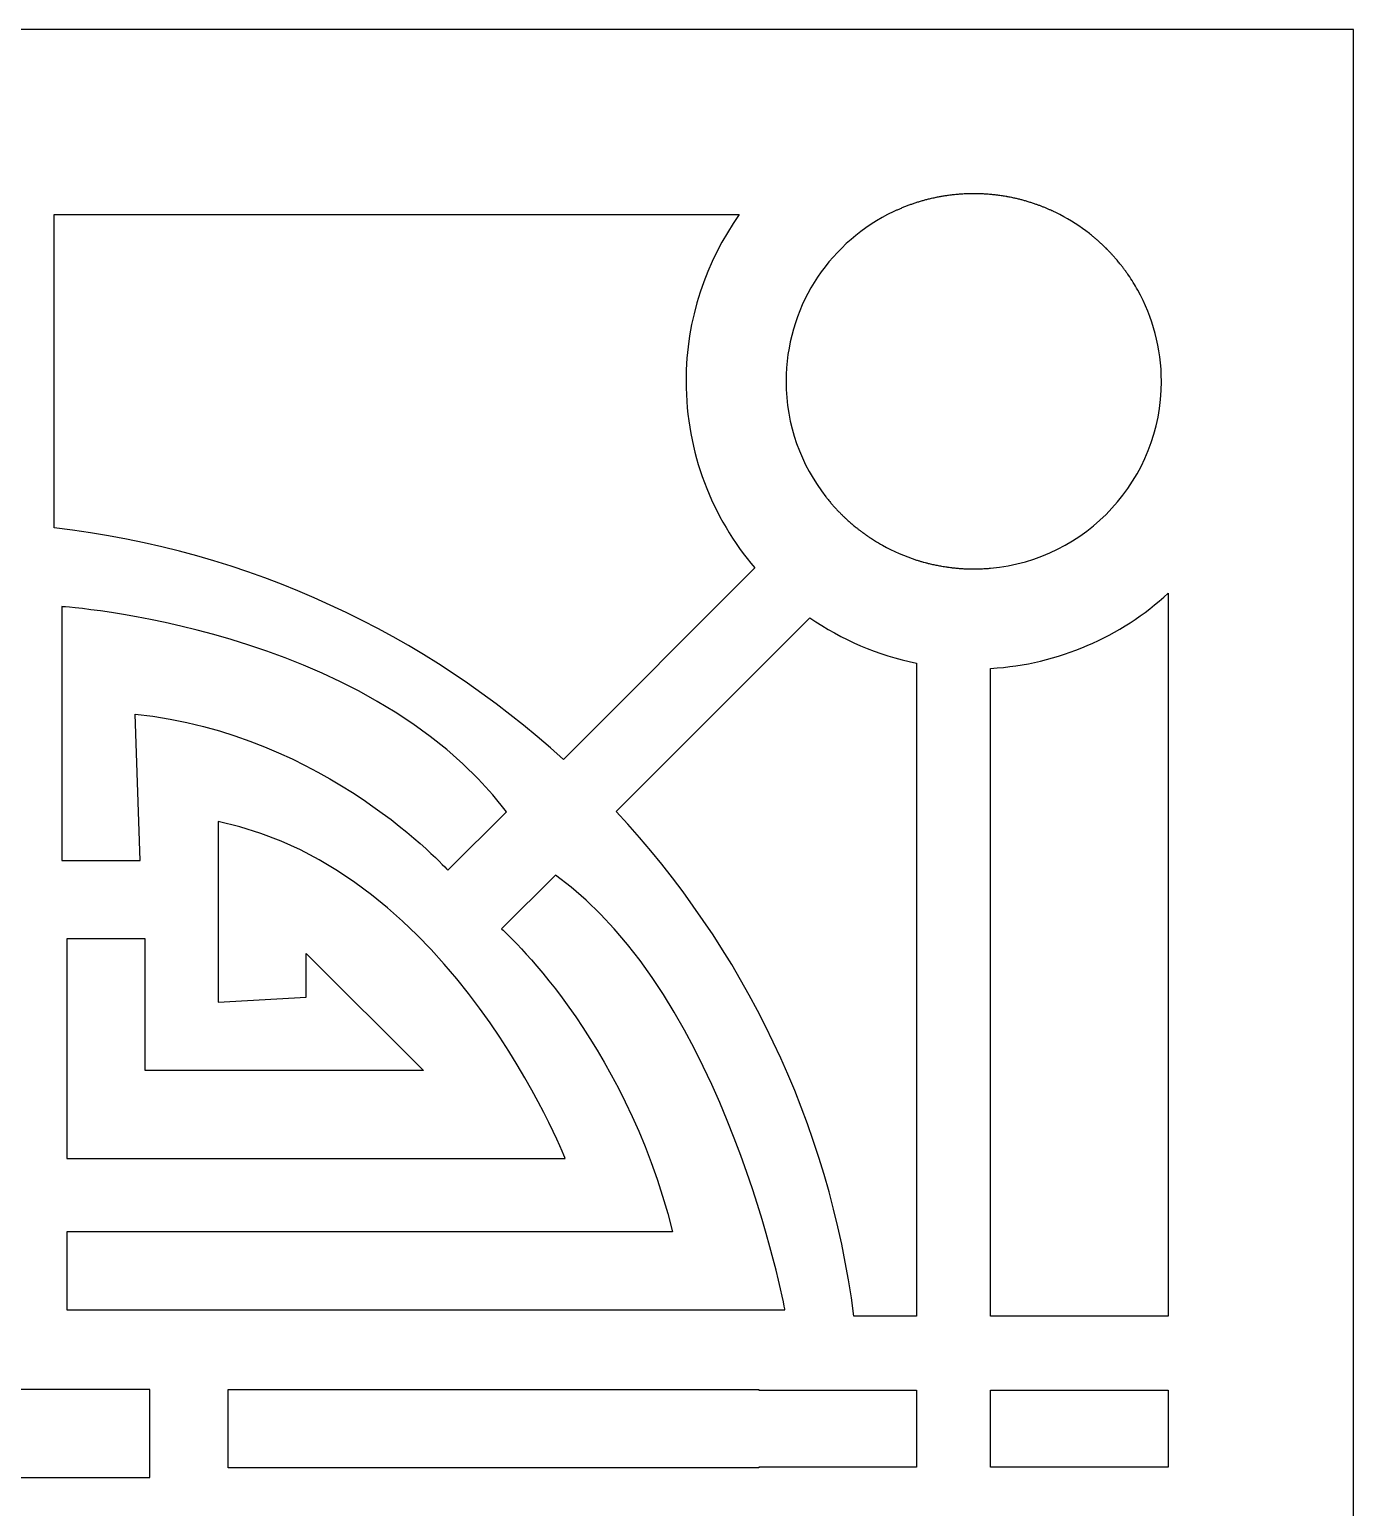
# Model space of a CAD drawing. Header units: centimetres. Extents: x 11.2 to 19.2, y -9 to 9.
# Drawn here: x 17.057 to 19.214, y 6.592 to 9.001 of the extents above; entities that cross this region are included whole.
import ezdxf

# ---------------------------------------------------------------- set-up
doc = ezdxf.new("R2010")
doc.units = ezdxf.units.CM
doc.header["$MEASUREMENT"] = 0
doc.layers.add('layer 1', color=7, linetype='Continuous')

msp = doc.modelspace()

# ---------------------------------------------------------------- linework, layer by layer
at = {"layer": 'layer 1', "color": 250}
for points, knots in [([(11.16922, 9.00077), (11.16922, 9.00077), (19.21435, 9.00077), (19.21435, 9.00077), (19.21435, 9.00077), (19.21435, 9.00077), (19.21435, -9.00021), (19.21435, -9.00021), (19.21435, -9.00021), (19.21435, -9.00021), (11.16922, -9.00021), (11.16922, -9.00021), (11.16922, -9.00021), (11.16922, -9.00021), (11.16922, 9.00077), (11.16922, 9.00077)], [0, 0, 0, 0, 0.2, 0.2, 0.2, 0.2, 0.4, 0.4, 0.4, 0.4, 0.6, 0.6, 0.6, 0.6, 1, 1, 1, 1]), ([(18.59573, 8.73314), (18.59831, 8.73314), (18.60089, 8.7331), (18.60346, 8.73304), (18.60346, 8.73304), (18.60346, 8.73304), (18.60383, 8.73303), (18.60383, 8.73303), (18.60383, 8.73303), (18.60632, 8.73297), (18.6088, 8.73287), (18.61127, 8.73275), (18.61127, 8.73275), (18.61127, 8.73275), (18.61161, 8.73273), (18.61161, 8.73273), (18.61161, 8.73273), (18.61415, 8.7326), (18.61669, 8.73244), (18.61922, 8.73225), (18.61922, 8.73225), (18.61922, 8.73225), (18.61925, 8.73225), (18.61925, 8.73225), (18.61925, 8.73225), (18.61925, 8.73225), (18.61929, 8.73224), (18.61929, 8.73224), (18.61929, 8.73224), (18.62182, 8.73205), (18.62433, 8.73183), (18.62684, 8.73157), (18.62684, 8.73157), (18.62684, 8.73157), (18.62719, 8.73154), (18.62719, 8.73154), (18.62719, 8.73154), (18.62956, 8.73129), (18.63193, 8.73102), (18.63428, 8.73073), (18.63428, 8.73073), (18.63428, 8.73073), (18.63495, 8.73064), (18.63495, 8.73064), (18.63495, 8.73064), (18.6373, 8.73034), (18.63965, 8.73001), (18.64198, 8.72966), (18.64198, 8.72966), (18.64198, 8.72966), (18.64261, 8.72956), (18.64261, 8.72956), (18.64261, 8.72956), (18.64493, 8.72921), (18.64724, 8.72882), (18.64954, 8.72842), (18.64954, 8.72842), (18.64954, 8.72842), (18.65026, 8.72828), (18.65026, 8.72828), (18.65026, 8.72828), (18.65252, 8.72788), (18.65477, 8.72745), (18.657, 8.72699), (18.657, 8.72699), (18.657, 8.72699), (18.6576, 8.72687), (18.6576, 8.72687), (18.6576, 8.72687), (18.65983, 8.72641), (18.66205, 8.72593), (18.66426, 8.72542), (18.66426, 8.72542), (18.66426, 8.72542), (18.66534, 8.72517), (18.66534, 8.72517), (18.66534, 8.72517), (18.66743, 8.72468), (18.66951, 8.72418), (18.67158, 8.72365), (18.67158, 8.72365), (18.67158, 8.72365), (18.6728, 8.72333), (18.6728, 8.72333), (18.6728, 8.72333), (18.67477, 8.72282), (18.67673, 8.72229), (18.67868, 8.72174), (18.67868, 8.72174), (18.67868, 8.72174), (18.68, 8.72137), (18.68, 8.72137), (18.68, 8.72137), (18.68195, 8.72081), (18.68389, 8.72023), (18.68582, 8.71964), (18.68582, 8.71964), (18.68582, 8.71964), (18.6875, 8.71911), (18.6875, 8.71911), (18.6875, 8.71911), (18.68935, 8.71853), (18.6912, 8.71793), (18.69303, 8.71732), (18.69303, 8.71732), (18.69303, 8.71732), (18.69468, 8.71676), (18.69468, 8.71676), (18.69468, 8.71676), (18.69641, 8.71617), (18.69812, 8.71556), (18.69983, 8.71494), (18.69983, 8.71494), (18.69983, 8.71494), (18.7019, 8.71419), (18.7019, 8.71419), (18.7019, 8.71419), (18.70354, 8.71358), (18.70518, 8.71295), (18.70681, 8.71232), (18.70681, 8.71232), (18.70681, 8.71232), (18.70889, 8.7115), (18.70889, 8.7115), (18.70889, 8.7115), (18.71055, 8.71083), (18.71221, 8.71016), (18.71386, 8.70946), (18.71386, 8.70946), (18.71386, 8.70946), (18.7157, 8.70869), (18.7157, 8.70869), (18.7157, 8.70869), (18.71727, 8.70802), (18.71882, 8.70734), (18.72037, 8.70664), (18.72037, 8.70664), (18.72119, 8.70628), (18.722, 8.70591), (18.7228, 8.70554), (18.7228, 8.70554), (18.72419, 8.70491), (18.72558, 8.70426), (18.72696, 8.7036), (18.72696, 8.7036), (18.72783, 8.70319), (18.72869, 8.70277), (18.72955, 8.70235), (18.72955, 8.70235), (18.73095, 8.70167), (18.73234, 8.70098), (18.73372, 8.70028), (18.73372, 8.70028), (18.7345, 8.69989), (18.73528, 8.69949), (18.73606, 8.69908), (18.73606, 8.69908), (18.75311, 8.69026), (18.76923, 8.67988), (18.78422, 8.66813), (18.78422, 8.66813), (18.78422, 8.66813), (18.78497, 8.66754), (18.78497, 8.66754), (18.78497, 8.66754), (18.78661, 8.66624), (18.78825, 8.66493), (18.78987, 8.66359), (18.78987, 8.66359), (18.78987, 8.66359), (18.7906, 8.66299), (18.7906, 8.66299), (18.7906, 8.66299), (18.79222, 8.66165), (18.79382, 8.6603), (18.7954, 8.65893), (18.7954, 8.65893), (18.7954, 8.65893), (18.79621, 8.65823), (18.79621, 8.65823), (18.79621, 8.65823), (18.79776, 8.65688), (18.79929, 8.65552), (18.80081, 8.65414), (18.80081, 8.65414), (18.80081, 8.65414), (18.80176, 8.65329), (18.80176, 8.65329), (18.80176, 8.65329), (18.80323, 8.65195), (18.80468, 8.65059), (18.80612, 8.64922), (18.80612, 8.64922), (18.80612, 8.64922), (18.80718, 8.64822), (18.80718, 8.64822), (18.80718, 8.64822), (18.80857, 8.64689), (18.80994, 8.64555), (18.8113, 8.64419), (18.8113, 8.64419), (18.8113, 8.64419), (18.81257, 8.64292), (18.81257, 8.64292), (18.81257, 8.64292), (18.81382, 8.64167), (18.81506, 8.6404), (18.81629, 8.63912), (18.81629, 8.63912), (18.81679, 8.63859), (18.8173, 8.63806), (18.8178, 8.63753), (18.8178, 8.63753), (18.81891, 8.63636), (18.82001, 8.63517), (18.82111, 8.63398), (18.82111, 8.63398), (18.82174, 8.63329), (18.82236, 8.63261), (18.82299, 8.63191), (18.82299, 8.63191), (18.82395, 8.63084), (18.82491, 8.62976), (18.82586, 8.62867), (18.82586, 8.62867), (18.82658, 8.62786), (18.82729, 8.62704), (18.82799, 8.62622), (18.82799, 8.62622), (18.82886, 8.6252), (18.82973, 8.62417), (18.83059, 8.62314), (18.83059, 8.62314), (18.83135, 8.62223), (18.83211, 8.62131), (18.83286, 8.62038), (18.83286, 8.62038), (18.83353, 8.61956), (18.8342, 8.61873), (18.83486, 8.6179), (18.83486, 8.6179), (18.83578, 8.61675), (18.8367, 8.61558), (18.83761, 8.61441), (18.83761, 8.61441), (18.83812, 8.61375), (18.83863, 8.61308), (18.83914, 8.61241), (18.83914, 8.61241), (18.84019, 8.61103), (18.84123, 8.60965), (18.84225, 8.60825), (18.84225, 8.60825), (18.84225, 8.60825), (18.84226, 8.60824), (18.84226, 8.60824), (18.84226, 8.60824), (18.84226, 8.60824), (18.84338, 8.6067), (18.84338, 8.6067), (18.84338, 8.6067), (18.84338, 8.6067), (18.84338, 8.6067), (18.84338, 8.6067), (18.84338, 8.6067), (18.84449, 8.60517), (18.84559, 8.60363), (18.84668, 8.60207), (18.84668, 8.60207), (18.84668, 8.60207), (18.8467, 8.60204), (18.8467, 8.60204), (18.8467, 8.60204), (18.8467, 8.60204), (18.84778, 8.60048), (18.84778, 8.60048), (18.84778, 8.60048), (18.85319, 8.59262), (18.85823, 8.5845), (18.8629, 8.57615), (18.8629, 8.57615), (18.88749, 8.5321), (18.90152, 8.48136), (18.90152, 8.42735), (18.90152, 8.42735), (18.90152, 8.26773), (18.77915, 8.13667), (18.62314, 8.1228), (18.62314, 8.1228), (18.62094, 8.1226), (18.61874, 8.12243), (18.61653, 8.12228), (18.61653, 8.12228), (18.61653, 8.12228), (18.61642, 8.12227), (18.61642, 8.12227), (18.61642, 8.12227), (18.61642, 8.12227), (18.61599, 8.12224), (18.61599, 8.12224), (18.61599, 8.12224), (18.61599, 8.12224), (18.61428, 8.12214), (18.61428, 8.12214), (18.61428, 8.12214), (18.61428, 8.12214), (18.61385, 8.12211), (18.61385, 8.12211), (18.61385, 8.12211), (18.61385, 8.12211), (18.61376, 8.1221), (18.61376, 8.1221), (18.61376, 8.1221), (18.61252, 8.12203), (18.61127, 8.12196), (18.61002, 8.1219), (18.61002, 8.1219), (18.60812, 8.12181), (18.60621, 8.12174), (18.6043, 8.12169), (18.6043, 8.12169), (18.6043, 8.12169), (18.60305, 8.12165), (18.60305, 8.12165), (18.60305, 8.12165), (18.60062, 8.12159), (18.59818, 8.12156), (18.59573, 8.12156), (18.59573, 8.12156), (18.59316, 8.12156), (18.5906, 8.12159), (18.58805, 8.12166), (18.58805, 8.12166), (18.58805, 8.12166), (18.58758, 8.12167), (18.58758, 8.12167), (18.58758, 8.12167), (18.58516, 8.12173), (18.58274, 8.12182), (18.58033, 8.12194), (18.58033, 8.12194), (18.58033, 8.12194), (18.57957, 8.12198), (18.57957, 8.12198), (18.57957, 8.12198), (18.57725, 8.12211), (18.57493, 8.12225), (18.57263, 8.12243), (18.57263, 8.12243), (18.57263, 8.12243), (18.57186, 8.12248), (18.57186, 8.12248), (18.57186, 8.12248), (18.56961, 8.12266), (18.56736, 8.12286), (18.56511, 8.12308), (18.56511, 8.12308), (18.56511, 8.12308), (18.56373, 8.12322), (18.56373, 8.12322), (18.56373, 8.12322), (18.56171, 8.12343), (18.55971, 8.12366), (18.55771, 8.12391), (18.55771, 8.12391), (18.55771, 8.12391), (18.55577, 8.12416), (18.55577, 8.12416), (18.55577, 8.12416), (18.55394, 8.1244), (18.55212, 8.12465), (18.5503, 8.12493), (18.5503, 8.12493), (18.5503, 8.12493), (18.54815, 8.12525), (18.54815, 8.12525), (18.54815, 8.12525), (18.54648, 8.12552), (18.54482, 8.12579), (18.54316, 8.12608), (18.54316, 8.12608), (18.54207, 8.12627), (18.54098, 8.12646), (18.5399, 8.12667), (18.5399, 8.12667), (18.53855, 8.12691), (18.5372, 8.12717), (18.53586, 8.12744), (18.53586, 8.12744), (18.53464, 8.12768), (18.53342, 8.12793), (18.53221, 8.12819), (18.53221, 8.12819), (18.53106, 8.12843), (18.52991, 8.12868), (18.52876, 8.12894), (18.52876, 8.12894), (18.52741, 8.12924), (18.52606, 8.12955), (18.52472, 8.12987), (18.52472, 8.12987), (18.52369, 8.13012), (18.52267, 8.13037), (18.52164, 8.13062), (18.52164, 8.13062), (18.52003, 8.13102), (18.51842, 8.13144), (18.51681, 8.13187), (18.51681, 8.13187), (18.51681, 8.13187), (18.51455, 8.13248), (18.51455, 8.13248), (18.51455, 8.13248), (18.51287, 8.13294), (18.5112, 8.13342), (18.50954, 8.1339), (18.50954, 8.1339), (18.50882, 8.13411), (18.50811, 8.13433), (18.50739, 8.13454), (18.50739, 8.13454), (18.50578, 8.13503), (18.50416, 8.13553), (18.50256, 8.13604), (18.50256, 8.13604), (18.48309, 8.14226), (18.46448, 8.15038), (18.44693, 8.16018), (18.44693, 8.16018), (18.44248, 8.16267), (18.43809, 8.16526), (18.43377, 8.16796), (18.43377, 8.16796), (18.43377, 8.16796), (18.43377, 8.16797), (18.43377, 8.16797), (18.43377, 8.16797), (18.43168, 8.16927), (18.42961, 8.1706), (18.42757, 8.17195), (18.42757, 8.17195), (18.42757, 8.17195), (18.42729, 8.17213), (18.42729, 8.17213), (18.42729, 8.17213), (18.42572, 8.17317), (18.42415, 8.17423), (18.4226, 8.1753), (18.4226, 8.1753), (18.4226, 8.1753), (18.42104, 8.17638), (18.42104, 8.17638), (18.42104, 8.17638), (18.42104, 8.17638), (18.42101, 8.1764), (18.42101, 8.1764), (18.42101, 8.1764), (18.41945, 8.17749), (18.41791, 8.17859), (18.41638, 8.1797), (18.41638, 8.1797), (18.41638, 8.1797), (18.41484, 8.18082), (18.41484, 8.18082), (18.41484, 8.18082), (18.41341, 8.18187), (18.41198, 8.18294), (18.41057, 8.18401), (18.41057, 8.18401), (18.40996, 8.18448), (18.40934, 8.18495), (18.40873, 8.18542), (18.40873, 8.18542), (18.4075, 8.18638), (18.40628, 8.18734), (18.40506, 8.18831), (18.40506, 8.18831), (18.40429, 8.18893), (18.40352, 8.18954), (18.40276, 8.19017), (18.40276, 8.19017), (18.40179, 8.19095), (18.40083, 8.19174), (18.39988, 8.19254), (18.39988, 8.19254), (18.39889, 8.19337), (18.3979, 8.1942), (18.39692, 8.19504), (18.39692, 8.19504), (18.39606, 8.19578), (18.3952, 8.19652), (18.39435, 8.19727), (18.39435, 8.19727), (18.3933, 8.19819), (18.39225, 8.19911), (18.39122, 8.20005), (18.39122, 8.20005), (18.39046, 8.20073), (18.38971, 8.20141), (18.38896, 8.2021), (18.38896, 8.2021), (18.38785, 8.20312), (18.38674, 8.20415), (18.38564, 8.20519), (18.38564, 8.20519), (18.38503, 8.20577), (18.38443, 8.20635), (18.38382, 8.20693), (18.38382, 8.20693), (18.38263, 8.20807), (18.38145, 8.20922), (18.38028, 8.21038), (18.38028, 8.21038), (18.38028, 8.21038), (18.37876, 8.2119), (18.37876, 8.2119), (18.37876, 8.2119), (18.3775, 8.21318), (18.37624, 8.21446), (18.375, 8.21576), (18.375, 8.21576), (18.375, 8.21576), (18.37377, 8.21705), (18.37377, 8.21705), (18.37377, 8.21705), (18.37248, 8.21841), (18.3712, 8.21978), (18.36993, 8.22117), (18.36993, 8.22117), (18.36993, 8.22117), (18.36884, 8.22237), (18.36884, 8.22237), (18.36884, 8.22237), (18.36754, 8.22382), (18.36624, 8.22527), (18.36496, 8.22675), (18.36496, 8.22675), (18.36496, 8.22675), (18.36405, 8.22779), (18.36405, 8.22779), (18.36405, 8.22779), (18.36274, 8.22931), (18.36145, 8.23085), (18.36017, 8.23239), (18.36017, 8.23239), (18.36017, 8.23239), (18.35944, 8.23327), (18.35944, 8.23327), (18.35944, 8.23327), (18.35812, 8.23487), (18.35683, 8.23649), (18.35554, 8.23811), (18.35554, 8.23811), (18.35554, 8.23811), (18.35495, 8.23886), (18.35495, 8.23886), (18.35495, 8.23886), (18.31422, 8.2908), (18.28994, 8.35624), (18.28994, 8.42735), (18.28994, 8.42735), (18.28994, 8.54561), (18.35711, 8.64821), (18.45538, 8.69907), (18.45538, 8.69907), (18.4561, 8.69945), (18.45683, 8.69983), (18.45756, 8.7002), (18.45756, 8.7002), (18.45906, 8.70096), (18.46056, 8.7017), (18.46207, 8.70244), (18.46207, 8.70244), (18.46281, 8.7028), (18.46356, 8.70316), (18.4643, 8.70351), (18.4643, 8.70351), (18.46582, 8.70424), (18.46735, 8.70495), (18.46889, 8.70565), (18.46889, 8.70565), (18.46957, 8.70597), (18.47026, 8.70628), (18.47095, 8.70658), (18.47095, 8.70658), (18.47263, 8.70734), (18.47431, 8.70807), (18.47601, 8.7088), (18.47601, 8.7088), (18.47601, 8.7088), (18.47732, 8.70935), (18.47732, 8.70935), (18.47732, 8.70935), (18.47914, 8.71012), (18.48096, 8.71086), (18.48279, 8.71159), (18.48279, 8.71159), (18.48279, 8.71159), (18.48444, 8.71224), (18.48444, 8.71224), (18.48444, 8.71224), (18.4862, 8.71293), (18.48797, 8.7136), (18.48975, 8.71426), (18.48975, 8.71426), (18.48975, 8.71426), (18.49151, 8.7149), (18.49151, 8.7149), (18.49151, 8.7149), (18.49327, 8.71554), (18.49504, 8.71617), (18.49681, 8.71677), (18.49681, 8.71677), (18.49681, 8.71677), (18.49835, 8.71729), (18.49835, 8.71729), (18.49835, 8.71729), (18.50024, 8.71793), (18.50215, 8.71855), (18.50406, 8.71915), (18.50406, 8.71915), (18.50406, 8.71915), (18.50552, 8.7196), (18.50552, 8.7196), (18.50552, 8.7196), (18.50751, 8.72022), (18.5095, 8.72081), (18.51151, 8.72138), (18.51151, 8.72138), (18.51151, 8.72138), (18.51273, 8.72173), (18.51273, 8.72173), (18.51273, 8.72173), (18.51471, 8.72229), (18.5167, 8.72282), (18.5187, 8.72334), (18.5187, 8.72334), (18.5187, 8.72334), (18.51984, 8.72364), (18.51984, 8.72364), (18.51984, 8.72364), (18.52193, 8.72417), (18.52404, 8.72469), (18.52615, 8.72518), (18.52615, 8.72518), (18.52615, 8.72518), (18.52715, 8.72541), (18.52715, 8.72541), (18.52715, 8.72541), (18.5294, 8.72593), (18.53166, 8.72642), (18.53393, 8.72689), (18.53393, 8.72689), (18.53393, 8.72689), (18.53436, 8.72697), (18.53436, 8.72697), (18.53436, 8.72697), (18.53664, 8.72744), (18.53892, 8.72788), (18.54122, 8.72829), (18.54122, 8.72829), (18.54122, 8.72829), (18.54189, 8.72841), (18.54189, 8.72841), (18.54189, 8.72841), (18.54421, 8.72882), (18.54653, 8.72921), (18.54886, 8.72957), (18.54886, 8.72957), (18.54886, 8.72957), (18.54945, 8.72966), (18.54945, 8.72966), (18.54945, 8.72966), (18.55179, 8.73001), (18.55414, 8.73034), (18.5565, 8.73064), (18.5565, 8.73064), (18.5565, 8.73064), (18.55719, 8.73073), (18.55719, 8.73073), (18.55719, 8.73073), (18.55954, 8.73103), (18.56191, 8.7313), (18.56428, 8.73154), (18.56428, 8.73154), (18.56428, 8.73154), (18.56461, 8.73157), (18.56461, 8.73157), (18.56461, 8.73157), (18.56712, 8.73183), (18.56964, 8.73205), (18.57216, 8.73224), (18.57216, 8.73224), (18.57216, 8.73224), (18.5722, 8.73225), (18.5722, 8.73225), (18.5722, 8.73225), (18.5722, 8.73225), (18.57223, 8.73225), (18.57223, 8.73225), (18.57223, 8.73225), (18.57477, 8.73244), (18.57731, 8.7326), (18.57986, 8.73273), (18.57986, 8.73273), (18.57986, 8.73273), (18.58017, 8.73275), (18.58017, 8.73275), (18.58017, 8.73275), (18.58265, 8.73287), (18.58514, 8.73297), (18.58763, 8.73303), (18.58763, 8.73303), (18.58763, 8.73303), (18.588, 8.73304), (18.588, 8.73304), (18.588, 8.73304), (18.59057, 8.7331), (18.59314, 8.73314), (18.59573, 8.73314)], [0, 0, 0, 0, 0.0055249, 0.0055249, 0.0055249, 0.0055249, 0.0110497, 0.0110497, 0.0110497, 0.0110497, 0.0165746, 0.0165746, 0.0165746, 0.0165746, 0.0220994, 0.0220994, 0.0220994, 0.0220994, 0.0276243, 0.0276243, 0.0276243, 0.0276243, 0.0331492, 0.0331492, 0.0331492, 0.0331492, 0.038674, 0.038674, 0.038674, 0.038674, 0.0441989, 0.0441989, 0.0441989, 0.0441989, 0.0497238, 0.0497238, 0.0497238, 0.0497238, 0.0552486, 0.0552486, 0.0552486, 0.0552486, 0.0607735, 0.0607735, 0.0607735, 0.0607735, 0.0662983, 0.0662983, 0.0662983, 0.0662983, 0.0718232, 0.0718232, 0.0718232, 0.0718232, 0.0773481, 0.0773481, 0.0773481, 0.0773481, 0.0828729, 0.0828729, 0.0828729, 0.0828729, 0.0883978, 0.0883978, 0.0883978, 0.0883978, 0.0939227, 0.0939227, 0.0939227, 0.0939227, 0.0994475, 0.0994475, 0.0994475, 0.0994475, 0.1049724, 0.1049724, 0.1049724, 0.1049724, 0.1104972, 0.1104972, 0.1104972, 0.1104972, 0.1160221, 0.1160221, 0.1160221, 0.1160221, 0.121547, 0.121547, 0.121547, 0.121547, 0.1270718, 0.1270718, 0.1270718, 0.1270718, 0.1325967, 0.1325967, 0.1325967, 0.1325967, 0.1381215, 0.1381215, 0.1381215, 0.1381215, 0.1436464, 0.1436464, 0.1436464, 0.1436464, 0.1491713, 0.1491713, 0.1491713, 0.1491713, 0.1546961, 0.1546961, 0.1546961, 0.1546961, 0.160221, 0.160221, 0.160221, 0.160221, 0.1657459, 0.1657459, 0.1657459, 0.1657459, 0.1712707, 0.1712707, 0.1712707, 0.1712707, 0.1767956, 0.1767956, 0.1767956, 0.1767956, 0.1823204, 0.1823204, 0.1823204, 0.1823204, 0.1878453, 0.1878453, 0.1878453, 0.1878453, 0.1933702, 0.1933702, 0.1933702, 0.1933702, 0.198895, 0.198895, 0.198895, 0.198895, 0.2044199, 0.2044199, 0.2044199, 0.2044199, 0.2099448, 0.2099448, 0.2099448, 0.2099448, 0.2154696, 0.2154696, 0.2154696, 0.2154696, 0.2209945, 0.2209945, 0.2209945, 0.2209945, 0.2265193, 0.2265193, 0.2265193, 0.2265193, 0.2320442, 0.2320442, 0.2320442, 0.2320442, 0.2375691, 0.2375691, 0.2375691, 0.2375691, 0.2430939, 0.2430939, 0.2430939, 0.2430939, 0.2486188, 0.2486188, 0.2486188, 0.2486188, 0.2541436, 0.2541436, 0.2541436, 0.2541436, 0.2596685, 0.2596685, 0.2596685, 0.2596685, 0.2651934, 0.2651934, 0.2651934, 0.2651934, 0.2707182, 0.2707182, 0.2707182, 0.2707182, 0.2762431, 0.2762431, 0.2762431, 0.2762431, 0.281768, 0.281768, 0.281768, 0.281768, 0.2872928, 0.2872928, 0.2872928, 0.2872928, 0.2928177, 0.2928177, 0.2928177, 0.2928177, 0.2983425, 0.2983425, 0.2983425, 0.2983425, 0.3038674, 0.3038674, 0.3038674, 0.3038674, 0.3093923, 0.3093923, 0.3093923, 0.3093923, 0.3149171, 0.3149171, 0.3149171, 0.3149171, 0.320442, 0.320442, 0.320442, 0.320442, 0.3259669, 0.3259669, 0.3259669, 0.3259669, 0.3314917, 0.3314917, 0.3314917, 0.3314917, 0.3370166, 0.3370166, 0.3370166, 0.3370166, 0.3425414, 0.3425414, 0.3425414, 0.3425414, 0.3480663, 0.3480663, 0.3480663, 0.3480663, 0.3535912, 0.3535912, 0.3535912, 0.3535912, 0.359116, 0.359116, 0.359116, 0.359116, 0.3646409, 0.3646409, 0.3646409, 0.3646409, 0.3701657, 0.3701657, 0.3701657, 0.3701657, 0.3756906, 0.3756906, 0.3756906, 0.3756906, 0.3812155, 0.3812155, 0.3812155, 0.3812155, 0.3867403, 0.3867403, 0.3867403, 0.3867403, 0.3922652, 0.3922652, 0.3922652, 0.3922652, 0.3977901, 0.3977901, 0.3977901, 0.3977901, 0.4033149, 0.4033149, 0.4033149, 0.4033149, 0.4088398, 0.4088398, 0.4088398, 0.4088398, 0.4143646, 0.4143646, 0.4143646, 0.4143646, 0.4198895, 0.4198895, 0.4198895, 0.4198895, 0.4254144, 0.4254144, 0.4254144, 0.4254144, 0.4309392, 0.4309392, 0.4309392, 0.4309392, 0.4364641, 0.4364641, 0.4364641, 0.4364641, 0.441989, 0.441989, 0.441989, 0.441989, 0.4475138, 0.4475138, 0.4475138, 0.4475138, 0.4530387, 0.4530387, 0.4530387, 0.4530387, 0.4585635, 0.4585635, 0.4585635, 0.4585635, 0.4640884, 0.4640884, 0.4640884, 0.4640884, 0.4696133, 0.4696133, 0.4696133, 0.4696133, 0.4751381, 0.4751381, 0.4751381, 0.4751381, 0.480663, 0.480663, 0.480663, 0.480663, 0.4861878, 0.4861878, 0.4861878, 0.4861878, 0.4917127, 0.4917127, 0.4917127, 0.4917127, 0.4972376, 0.4972376, 0.4972376, 0.4972376, 0.5027624, 0.5027624, 0.5027624, 0.5027624, 0.5082873, 0.5082873, 0.5082873, 0.5082873, 0.5138122, 0.5138122, 0.5138122, 0.5138122, 0.519337, 0.519337, 0.519337, 0.519337, 0.5248619, 0.5248619, 0.5248619, 0.5248619, 0.5303867, 0.5303867, 0.5303867, 0.5303867, 0.5359116, 0.5359116, 0.5359116, 0.5359116, 0.5414365, 0.5414365, 0.5414365, 0.5414365, 0.5469613, 0.5469613, 0.5469613, 0.5469613, 0.5524862, 0.5524862, 0.5524862, 0.5524862, 0.558011, 0.558011, 0.558011, 0.558011, 0.5635359, 0.5635359, 0.5635359, 0.5635359, 0.5690608, 0.5690608, 0.5690608, 0.5690608, 0.5745856, 0.5745856, 0.5745856, 0.5745856, 0.5801105, 0.5801105, 0.5801105, 0.5801105, 0.5856354, 0.5856354, 0.5856354, 0.5856354, 0.5911602, 0.5911602, 0.5911602, 0.5911602, 0.5966851, 0.5966851, 0.5966851, 0.5966851, 0.6022099, 0.6022099, 0.6022099, 0.6022099, 0.6077348, 0.6077348, 0.6077348, 0.6077348, 0.6132597, 0.6132597, 0.6132597, 0.6132597, 0.6187845, 0.6187845, 0.6187845, 0.6187845, 0.6243094, 0.6243094, 0.6243094, 0.6243094, 0.6298343, 0.6298343, 0.6298343, 0.6298343, 0.6353591, 0.6353591, 0.6353591, 0.6353591, 0.640884, 0.640884, 0.640884, 0.640884, 0.6464088, 0.6464088, 0.6464088, 0.6464088, 0.6519337, 0.6519337, 0.6519337, 0.6519337, 0.6574586, 0.6574586, 0.6574586, 0.6574586, 0.6629834, 0.6629834, 0.6629834, 0.6629834, 0.6685083, 0.6685083, 0.6685083, 0.6685083, 0.6740331, 0.6740331, 0.6740331, 0.6740331, 0.679558, 0.679558, 0.679558, 0.679558, 0.6850829, 0.6850829, 0.6850829, 0.6850829, 0.6906077, 0.6906077, 0.6906077, 0.6906077, 0.6961326, 0.6961326, 0.6961326, 0.6961326, 0.7016575, 0.7016575, 0.7016575, 0.7016575, 0.7071823, 0.7071823, 0.7071823, 0.7071823, 0.7127072, 0.7127072, 0.7127072, 0.7127072, 0.718232, 0.718232, 0.718232, 0.718232, 0.7237569, 0.7237569, 0.7237569, 0.7237569, 0.7292818, 0.7292818, 0.7292818, 0.7292818, 0.7348066, 0.7348066, 0.7348066, 0.7348066, 0.7403315, 0.7403315, 0.7403315, 0.7403315, 0.7458564, 0.7458564, 0.7458564, 0.7458564, 0.7513812, 0.7513812, 0.7513812, 0.7513812, 0.7569061, 0.7569061, 0.7569061, 0.7569061, 0.7624309, 0.7624309, 0.7624309, 0.7624309, 0.7679558, 0.7679558, 0.7679558, 0.7679558, 0.7734807, 0.7734807, 0.7734807, 0.7734807, 0.7790055, 0.7790055, 0.7790055, 0.7790055, 0.7845304, 0.7845304, 0.7845304, 0.7845304, 0.7900552, 0.7900552, 0.7900552, 0.7900552, 0.7955801, 0.7955801, 0.7955801, 0.7955801, 0.801105, 0.801105, 0.801105, 0.801105, 0.8066298, 0.8066298, 0.8066298, 0.8066298, 0.8121547, 0.8121547, 0.8121547, 0.8121547, 0.8176796, 0.8176796, 0.8176796, 0.8176796, 0.8232044, 0.8232044, 0.8232044, 0.8232044, 0.8287293, 0.8287293, 0.8287293, 0.8287293, 0.8342541, 0.8342541, 0.8342541, 0.8342541, 0.839779, 0.839779, 0.839779, 0.839779, 0.8453039, 0.8453039, 0.8453039, 0.8453039, 0.8508287, 0.8508287, 0.8508287, 0.8508287, 0.8563536, 0.8563536, 0.8563536, 0.8563536, 0.8618785, 0.8618785, 0.8618785, 0.8618785, 0.8674033, 0.8674033, 0.8674033, 0.8674033, 0.8729282, 0.8729282, 0.8729282, 0.8729282, 0.878453, 0.878453, 0.878453, 0.878453, 0.8839779, 0.8839779, 0.8839779, 0.8839779, 0.8895028, 0.8895028, 0.8895028, 0.8895028, 0.8950276, 0.8950276, 0.8950276, 0.8950276, 0.9005525, 0.9005525, 0.9005525, 0.9005525, 0.9060773, 0.9060773, 0.9060773, 0.9060773, 0.9116022, 0.9116022, 0.9116022, 0.9116022, 0.9171271, 0.9171271, 0.9171271, 0.9171271, 0.9226519, 0.9226519, 0.9226519, 0.9226519, 0.9281768, 0.9281768, 0.9281768, 0.9281768, 0.9337017, 0.9337017, 0.9337017, 0.9337017, 0.9392265, 0.9392265, 0.9392265, 0.9392265, 0.9447514, 0.9447514, 0.9447514, 0.9447514, 0.9502762, 0.9502762, 0.9502762, 0.9502762, 0.9558011, 0.9558011, 0.9558011, 0.9558011, 0.961326, 0.961326, 0.961326, 0.961326, 0.9668508, 0.9668508, 0.9668508, 0.9668508, 0.9723757, 0.9723757, 0.9723757, 0.9723757, 0.9779006, 0.9779006, 0.9779006, 0.9779006, 0.9834254, 0.9834254, 0.9834254, 0.9834254, 0.9889503, 0.9889503, 0.9889503, 0.9889503, 1, 1, 1, 1]), ([(18.23918, 8.12309), (18.16923, 8.20498), (18.12697, 8.31123), (18.12697, 8.42735), (18.12697, 8.42735), (18.12697, 8.52863), (18.15911, 8.62242), (18.21374, 8.69907), (18.21374, 8.69907), (18.21374, 8.69907), (17.09758, 8.69907), (17.09758, 8.69907), (17.09758, 8.69907), (17.09758, 8.69907), (17.09758, 8.18838), (17.09758, 8.18838), (17.09758, 8.18838), (17.41538, 8.15206), (17.70268, 8.01546), (17.92711, 7.81102), (17.92711, 7.81102), (17.92711, 7.81102), (18.23918, 8.12309), (18.23918, 8.12309)], [0, 0, 0, 0, 0.1428571, 0.1428571, 0.1428571, 0.1428571, 0.2857143, 0.2857143, 0.2857143, 0.2857143, 0.4285714, 0.4285714, 0.4285714, 0.4285714, 0.5714286, 0.5714286, 0.5714286, 0.5714286, 0.7142857, 0.7142857, 0.7142857, 0.7142857, 1, 1, 1, 1]), ([(18.73608, 8.69907), (18.73608, 8.69907), (18.73606, 8.69908), (18.73606, 8.69908), (18.73606, 8.69908), (18.73606, 8.69908), (18.73608, 8.69907), (18.73608, 8.69907)], [0, 0, 0, 0, 0.3333333, 0.3333333, 0.3333333, 0.3333333, 1, 1, 1, 1]), ([(18.91266, 8.08202), (18.83551, 8.01119), (18.73458, 7.96586), (18.62323, 7.95941), (18.62323, 7.95941), (18.62323, 7.95941), (18.62323, 6.90365), (18.62323, 6.90365), (18.62323, 6.90365), (18.62323, 6.90365), (18.91266, 6.90365), (18.91266, 6.90365), (18.91266, 6.90365), (18.91266, 6.90365), (18.91266, 8.08202), (18.91266, 8.08202)], [0, 0, 0, 0, 0.2, 0.2, 0.2, 0.2, 0.4, 0.4, 0.4, 0.4, 0.6, 0.6, 0.6, 0.6, 1, 1, 1, 1]), ([(17.11011, 8.06006), (17.11011, 8.06006), (17.60365, 8.02822), (17.83448, 7.72576), (17.83448, 7.72576), (17.83448, 7.72576), (17.73894, 7.63026), (17.73894, 7.63026), (17.73894, 7.63026), (17.73894, 7.63026), (17.53994, 7.85311), (17.22957, 7.88494), (17.22957, 7.88494), (17.22957, 7.88494), (17.23748, 7.64617), (17.23748, 7.64617), (17.23748, 7.64617), (17.23748, 7.64617), (17.11011, 7.64617), (17.11011, 7.64617), (17.11011, 7.64617), (17.11011, 7.64617), (17.11011, 8.06006), (17.11011, 8.06006)], [0, 0, 0, 0, 0.1428571, 0.1428571, 0.1428571, 0.1428571, 0.2857143, 0.2857143, 0.2857143, 0.2857143, 0.4285714, 0.4285714, 0.4285714, 0.4285714, 0.5714286, 0.5714286, 0.5714286, 0.5714286, 0.7142857, 0.7142857, 0.7142857, 0.7142857, 1, 1, 1, 1]), ([(18.50256, 7.96787), (18.43904, 7.98068), (18.38018, 8.00635), (18.32879, 8.04203), (18.32879, 8.04203), (18.32879, 8.04203), (18.01297, 7.72622), (18.01297, 7.72622), (18.01297, 7.72622), (18.2199, 7.50465), (18.35983, 7.21969), (18.4005, 6.90365), (18.4005, 6.90365), (18.4005, 6.90365), (18.50256, 6.90365), (18.50256, 6.90365), (18.50256, 6.90365), (18.50256, 6.90365), (18.50256, 7.96787), (18.50256, 7.96787)], [0, 0, 0, 0, 0.1666667, 0.1666667, 0.1666667, 0.1666667, 0.3333333, 0.3333333, 0.3333333, 0.3333333, 0.5, 0.5, 0.5, 0.5, 0.6666667, 0.6666667, 0.6666667, 0.6666667, 1, 1, 1, 1]), ([(17.69916, 7.30389), (17.69916, 7.30389), (17.50812, 7.49492), (17.50812, 7.49492), (17.50812, 7.49492), (17.50812, 7.49492), (17.50812, 7.42332), (17.50812, 7.42332), (17.50812, 7.42332), (17.50812, 7.42332), (17.36483, 7.41534), (17.36483, 7.41534), (17.36483, 7.41534), (17.36483, 7.41534), (17.36483, 7.70984), (17.36483, 7.70984), (17.36483, 7.70984), (17.74691, 7.63026), (17.93001, 7.16064), (17.93001, 7.16064), (17.93001, 7.16064), (17.93001, 7.16064), (17.1181, 7.16064), (17.1181, 7.16064), (17.1181, 7.16064), (17.1181, 7.16064), (17.1181, 7.5188), (17.1181, 7.5188), (17.1181, 7.5188), (17.1181, 7.5188), (17.24546, 7.5188), (17.24546, 7.5188), (17.24546, 7.5188), (17.24546, 7.5188), (17.24546, 7.30389), (17.24546, 7.30389), (17.24546, 7.30389), (17.24546, 7.30389), (17.69916, 7.30389), (17.69916, 7.30389)], [0, 0, 0, 0, 0.0909091, 0.0909091, 0.0909091, 0.0909091, 0.1818182, 0.1818182, 0.1818182, 0.1818182, 0.2727273, 0.2727273, 0.2727273, 0.2727273, 0.3636364, 0.3636364, 0.3636364, 0.3636364, 0.4545455, 0.4545455, 0.4545455, 0.4545455, 0.5454545, 0.5454545, 0.5454545, 0.5454545, 0.6363636, 0.6363636, 0.6363636, 0.6363636, 0.7272727, 0.7272727, 0.7272727, 0.7272727, 0.8181818, 0.8181818, 0.8181818, 0.8181818, 1, 1, 1, 1]), ([(18.28817, 6.91391), (18.28817, 6.91391), (17.1181, 6.91391), (17.1181, 6.91391), (17.1181, 6.91391), (17.1181, 6.91391), (17.1181, 7.04121), (17.1181, 7.04121), (17.1181, 7.04121), (17.1181, 7.04121), (18.10507, 7.04121), (18.10507, 7.04121), (18.10507, 7.04121), (18.02549, 7.35958), (17.82649, 7.53471), (17.82649, 7.53471), (17.82649, 7.53471), (17.82649, 7.53471), (17.91405, 7.62227), (17.91405, 7.62227), (17.91405, 7.62227), (18.19264, 7.42332), (18.28817, 6.91391), (18.28817, 6.91391)], [0, 0, 0, 0, 0.1428571, 0.1428571, 0.1428571, 0.1428571, 0.2857143, 0.2857143, 0.2857143, 0.2857143, 0.4285714, 0.4285714, 0.4285714, 0.4285714, 0.5714286, 0.5714286, 0.5714286, 0.5714286, 0.7142857, 0.7142857, 0.7142857, 0.7142857, 1, 1, 1, 1]), ([(16.99865, 6.38587), (16.99865, 6.38587), (16.87132, 6.38587), (16.87132, 6.38587), (16.87132, 6.38587), (16.87132, 6.38587), (16.87132, 6.64059), (16.87132, 6.64059), (16.87132, 6.64059), (16.87132, 6.64059), (16.60867, 6.64059), (16.60867, 6.64059), (16.60867, 6.64059), (16.60867, 6.64059), (16.60867, 6.76792), (16.60867, 6.76792), (16.60867, 6.76792), (16.60867, 6.76792), (16.85539, 6.77591), (16.85539, 6.77591), (16.85539, 6.77591), (16.85539, 6.77591), (16.85539, 7.02266), (16.85539, 7.02266), (16.85539, 7.02266), (16.85539, 7.02266), (16.99071, 7.02266), (16.99071, 7.02266), (16.99071, 7.02266), (16.99071, 7.02266), (16.99071, 6.78388), (16.99071, 6.78388), (16.99071, 6.78388), (16.99071, 6.78388), (17.25337, 6.78388), (17.25337, 6.78388), (17.25337, 6.78388), (17.25337, 6.78388), (17.25337, 6.64059), (17.25337, 6.64059), (17.25337, 6.64059), (17.25337, 6.64059), (16.99865, 6.64059), (16.99865, 6.64059), (16.99865, 6.64059), (16.99865, 6.64059), (16.99865, 6.38587), (16.99865, 6.38587)], [0, 0, 0, 0, 0.0769231, 0.0769231, 0.0769231, 0.0769231, 0.1538462, 0.1538462, 0.1538462, 0.1538462, 0.2307692, 0.2307692, 0.2307692, 0.2307692, 0.3076923, 0.3076923, 0.3076923, 0.3076923, 0.3846154, 0.3846154, 0.3846154, 0.3846154, 0.4615385, 0.4615385, 0.4615385, 0.4615385, 0.5384615, 0.5384615, 0.5384615, 0.5384615, 0.6153846, 0.6153846, 0.6153846, 0.6153846, 0.6923077, 0.6923077, 0.6923077, 0.6923077, 0.7692308, 0.7692308, 0.7692308, 0.7692308, 0.8461538, 0.8461538, 0.8461538, 0.8461538, 1, 1, 1, 1]), ([(18.50256, 6.65725), (18.50256, 6.65725), (18.50256, 6.78297), (18.50256, 6.78297), (18.50256, 6.78297), (18.50256, 6.78297), (18.24572, 6.78297), (18.24572, 6.78297), (18.24572, 6.78297), (18.24572, 6.78297), (18.24572, 6.78388), (18.24572, 6.78388), (18.24572, 6.78388), (18.24572, 6.78388), (17.38073, 6.78388), (17.38073, 6.78388), (17.38073, 6.78388), (17.38073, 6.78388), (17.38073, 6.65649), (17.38073, 6.65649), (17.38073, 6.65649), (17.38073, 6.65649), (18.24572, 6.65649), (18.24572, 6.65649), (18.24572, 6.65649), (18.24572, 6.65649), (18.24572, 6.65725), (18.24572, 6.65725), (18.24572, 6.65725), (18.24572, 6.65725), (18.50256, 6.65725), (18.50256, 6.65725)], [0, 0, 0, 0, 0.1111111, 0.1111111, 0.1111111, 0.1111111, 0.2222222, 0.2222222, 0.2222222, 0.2222222, 0.3333333, 0.3333333, 0.3333333, 0.3333333, 0.4444444, 0.4444444, 0.4444444, 0.4444444, 0.5555556, 0.5555556, 0.5555556, 0.5555556, 0.6666667, 0.6666667, 0.6666667, 0.6666667, 0.7777778, 0.7777778, 0.7777778, 0.7777778, 1, 1, 1, 1]), ([(18.62323, 6.78297), (18.62323, 6.78297), (18.62323, 6.65725), (18.62323, 6.65725), (18.62323, 6.65725), (18.62323, 6.65725), (18.91266, 6.65725), (18.91266, 6.65725), (18.91266, 6.65725), (18.91266, 6.65725), (18.91266, 6.78297), (18.91266, 6.78297), (18.91266, 6.78297), (18.91266, 6.78297), (18.62323, 6.78297), (18.62323, 6.78297)], [0, 0, 0, 0, 0.2, 0.2, 0.2, 0.2, 0.4, 0.4, 0.4, 0.4, 0.6, 0.6, 0.6, 0.6, 1, 1, 1, 1])]:
    msp.add_open_spline(points, degree=3, knots=knots, dxfattribs=at)

doc.saveas('drawing.dxf')
